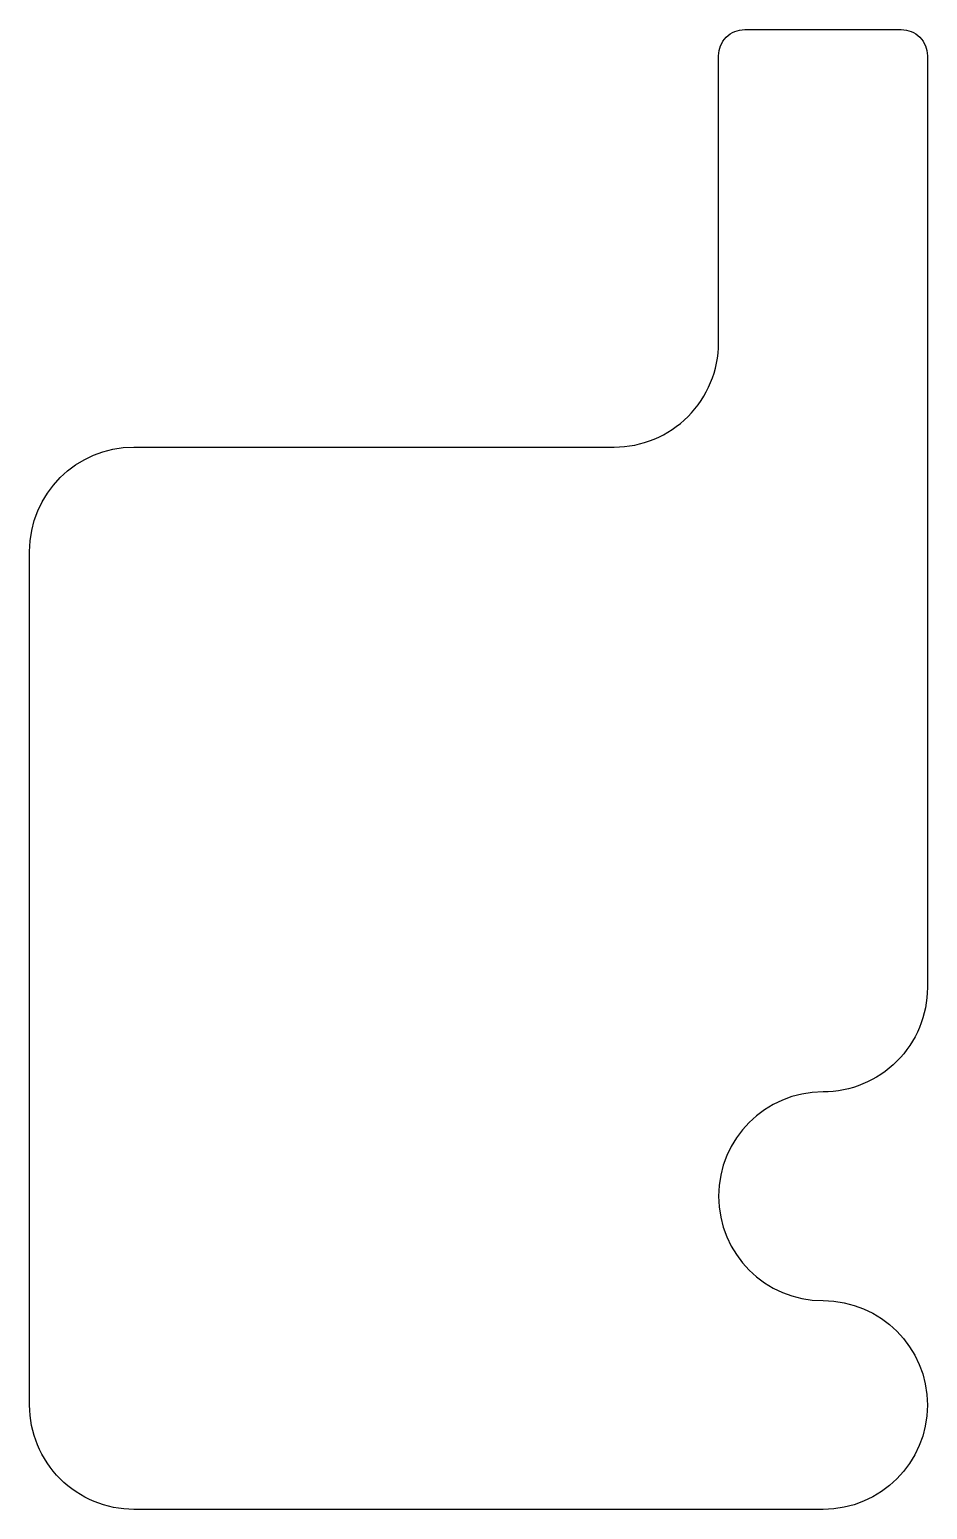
# Model space of a CAD drawing. Header units: millimetres. Extents: x -7.23 to -2.93, y -14.5 to -7.41.
import ezdxf

# ---------------------------------------------------------------- set-up
doc = ezdxf.new("R2010")
doc.units = ezdxf.units.MM
doc.layers.add('pixel_electrodes_large_lower_1_edm', color=4, linetype='Continuous')

msp = doc.modelspace()

# ---------------------------------------------------------------- linework, layer by layer
at = {"layer": 'pixel_electrodes_large_lower_1_edm'}
msp.add_lwpolyline([(-2.93, -12, -0.414214), (-3.43, -12.5, 1), (-3.43, -13.5, -1), (-3.43, -14.5), (-6.73, -14.5, -0.414214), (-7.23, -14), (-7.23, -9.9111, -0.414213), (-6.73, -9.4111), (-4.43, -9.4111, 0.414214), (-3.93, -8.9111), (-3.93, -7.5361, -0.414214), (-3.805, -7.4111), (-3.055, -7.4111, -0.414214), (-2.93, -7.5361), (-2.93, -8.9111), (-2.93, -10)], format="xyb", close=True, dxfattribs=at)

doc.saveas('drawing.dxf')
